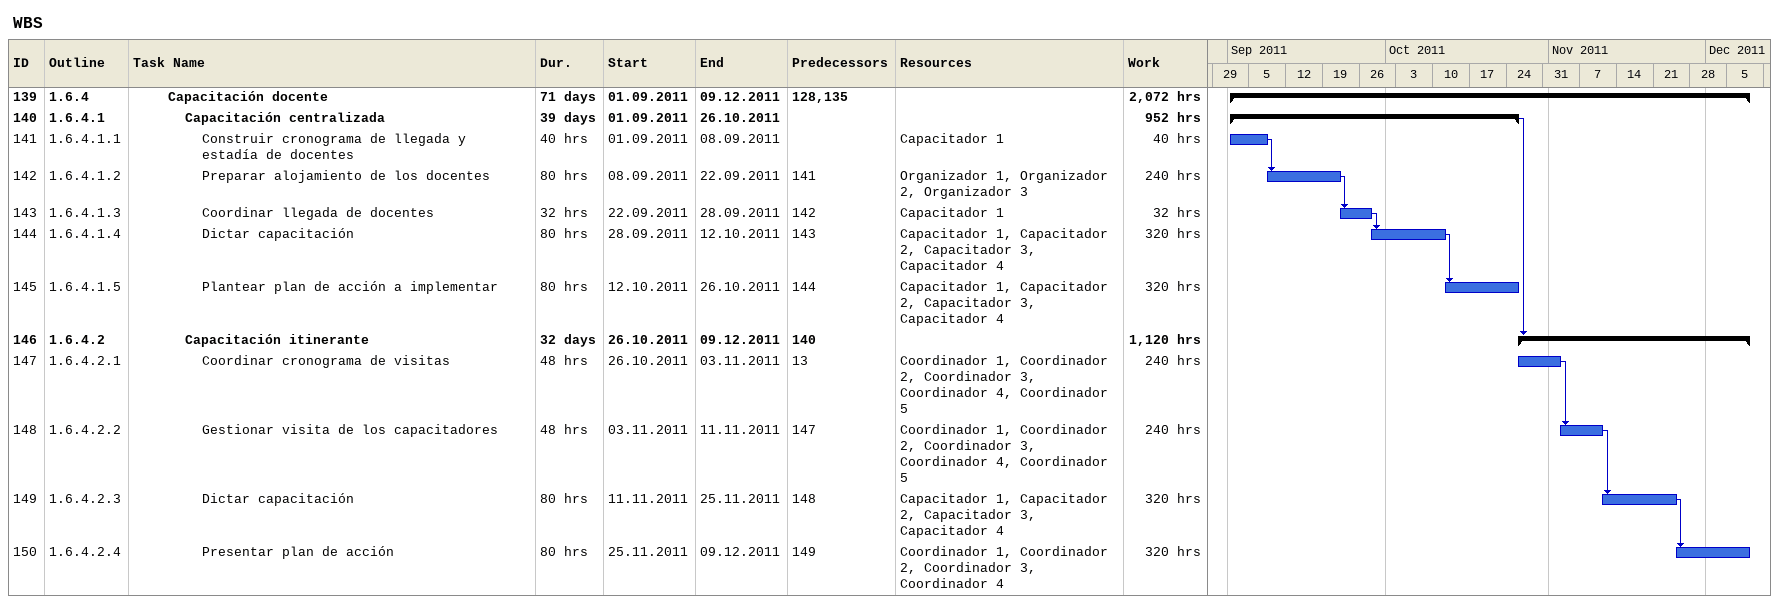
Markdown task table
WBS

| ID | WBS | Task | Duration | Start | Finish | Predecessors | Resources | Work (h) |
|---|---|---|---|---|---|---|---|---|
| 139 | 1.6.4 | **Capacitación docente** | 71d | 2011-09-01 | 2011-12-09 | 128, 135 |  | 2072 |
| 140 | 1.6.4.1 | **Capacitación centralizada** | 39d | 2011-09-01 | 2011-10-26 |  |  | 952 |
| 141 | 1.6.4.1.1 | Construir cronograma de llegada y estadía de docentes | 40h | 2011-09-01 | 2011-09-08 |  | Capacitador 1 | 40 |
| 142 | 1.6.4.1.2 | Preparar alojamiento de los docentes | 80h | 2011-09-08 | 2011-09-22 | 141 | Organizador 1, Organizador 2, Organizador 3 | 240 |
| 143 | 1.6.4.1.3 | Coordinar llegada de docentes | 32h | 2011-09-22 | 2011-09-28 | 142 | Capacitador 1 | 32 |
| 144 | 1.6.4.1.4 | Dictar capacitación | 80h | 2011-09-28 | 2011-10-12 | 143 | Capacitador 1, Capacitador 2, Capacitador 3, Capacitador 4 | 320 |
| 145 | 1.6.4.1.5 | Plantear plan de acción a implementar | 80h | 2011-10-12 | 2011-10-26 | 144 | Capacitador 1, Capacitador 2, Capacitador 3, Capacitador 4 | 320 |
| 146 | 1.6.4.2 | **Capacitación itinerante** | 32d | 2011-10-26 | 2011-12-09 | 140 |  | 1120 |
| 147 | 1.6.4.2.1 | Coordinar cronograma de visitas | 48h | 2011-10-26 | 2011-11-03 | 13 | Coordinador 1, Coordinador 2, Coordinador 3, Coordinador 4, Coordinador 5 | 240 |
| 148 | 1.6.4.2.2 | Gestionar visita de los capacitadores | 48h | 2011-11-03 | 2011-11-11 | 147 | Coordinador 1, Coordinador 2, Coordinador 3, Coordinador 4, Coordinador 5 | 240 |
| 149 | 1.6.4.2.3 | Dictar capacitación | 80h | 2011-11-11 | 2011-11-25 | 148 | Capacitador 1, Capacitador 2, Capacitador 3, Capacitador 4 | 320 |
| 150 | 1.6.4.2.4 | Presentar plan de acción | 80h | 2011-11-25 | 2011-12-09 | 149 | Coordinador 1, Coordinador 2, Coordinador 3, Coordinador 4 | 320 |
